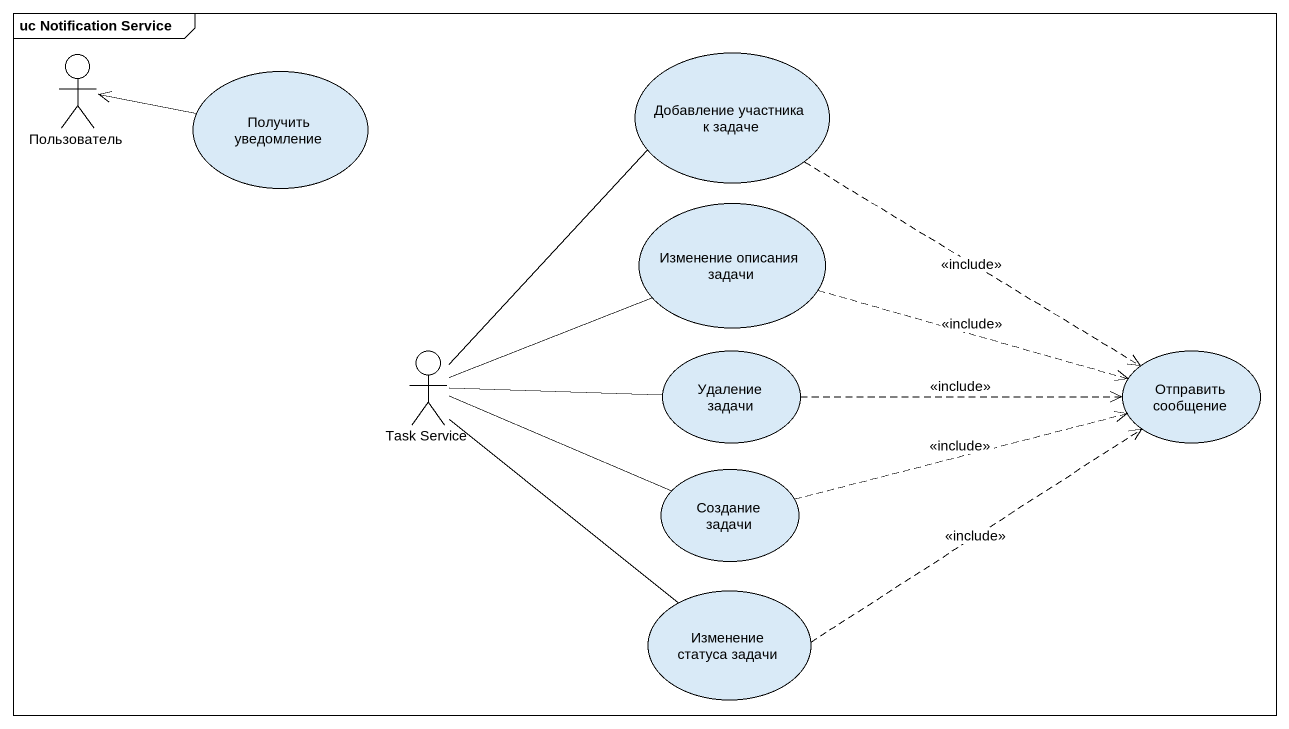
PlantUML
@startuml
mainframe uc Notification Service
actor Пользователь
usecase "Получить уведомление" as Получить_уведомление
usecase "Добавление участника к задаче" as Добавление_участника_к
usecase "Изменение описания задачи" as Изменение_описания_задачи
actor "Task Service" as Task_Service
usecase "Удаление задачи" as Удаление_задачи
usecase "Отправить сообщение" as Отправить_сообщение
usecase "Создание задачи" as Создание_задачи
usecase "Изменение статуса задачи" as Изменение_статуса_задачи
Пользователь <-right- Получить_уведомление
Добавление_участника_к ..> Отправить_сообщение : <<include>>
Изменение_описания_задачи .right.> Отправить_сообщение : <<include>>
Task_Service -up- Добавление_участника_к
Task_Service -right- Изменение_описания_задачи
Task_Service -right- Удаление_задачи
Task_Service -right- Создание_задачи
Task_Service -- Изменение_статуса_задачи
Удаление_задачи .right.> Отправить_сообщение : <<include>>
Создание_задачи .right.> Отправить_сообщение : <<include>>
Изменение_статуса_задачи .right.> Отправить_сообщение : <<include>>
@enduml
